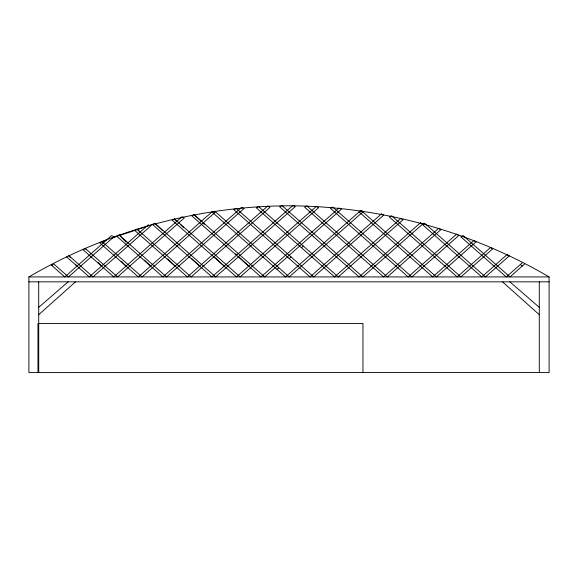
<?xml version="1.0" encoding="UTF-8"?>
<svg xmlns="http://www.w3.org/2000/svg" width="578" height="578" viewBox="0 0 578 578"><rect width="100%" height="100%" fill="white"/><g stroke="black" fill="none" stroke-linecap="round" stroke-linejoin="round"><path stroke-width="0.87" d="M51.955 265.627L53.581 263.785L68.464 276.927L113.917 236.799L111.605 235.564L64.758 276.927L51.269 265.02M38.712 314.707L75.501 281.833M276.956 269.377L278.806 267.737M289.217 258.547L291.074 256.907M301.485 247.716L303.334 246.076M313.746 236.886L313.341 236.525M522.389 262.701L506.27 276.927L460.818 236.799L463.13 235.564L509.977 276.927L524.694 263.929M38.712 307.344L68.146 281.833M538.559 372.499L28.9 372.593L28.9 276.927C107.436 230.889 197.965 206.129 289 205.797C380.035 206.129 470.564 230.889 549.1 276.927L549.1 372.593L539.288 372.593L539.288 281.833M85.349 248.526L83.037 249.754L113.815 276.927L181.991 216.728L184.303 217.964L117.522 276.927L85.349 248.526L86.498 249.775M119.054 234.964L116.742 236.2L162.873 276.927L241.734 207.3L244.046 208.528L166.58 276.927L119.054 234.964L126.235 242.066M137.022 229.177L134.71 230.412L187.402 276.927L267.643 206.079L269.955 207.314L191.108 276.927L137.022 229.177L140.223 232.284M154.781 223.202L152.469 224.43L211.931 276.927L292.93 205.407L295.242 206.642L215.637 276.927L154.781 223.202L162.534 230.615M174.498 218.954L172.186 220.182L236.46 276.927L316.282 206.447L318.594 207.683L240.166 276.927L174.498 218.954L176.449 220.803M194.02 214.532L191.715 215.767L260.989 276.927L339.069 207.986L341.381 209.214L264.695 276.927L194.02 214.532L201.122 221.23M106.981 239.798L99.618 242.738L138.344 276.927L212.769 211.216L215.081 212.444L142.051 276.927L101.93 241.503L103.296 242.905M112.038 238.1L117.941 236.113M119.624 235.542L147.433 226.171M149.117 225.608L153.329 224.185M28.9 276.927L549.1 276.927M28.9 281.833L549.1 281.833M509.854 281.833L539.288 307.344M520.388 264.464L522.237 266.104M66.564 256.87L89.287 276.927L148.336 224.791L150.641 226.027L92.993 276.927L68.876 255.635L70.509 257.781M502.499 281.833L539.288 314.707M203.051 223.05L204.345 224.271M235.586 253.742L236.843 254.927M239.27 257.217L248.179 265.627M180.358 224.51L183.609 227.602M215.406 257.795L223.65 265.627M191.542 258.373L199.128 265.627M167.699 258.93L174.599 265.627M144.478 260.1L150.07 265.627M121.264 261.263L125.542 265.627M98.065 262.412L101.013 265.627M75.393 264.197L76.484 265.627M362.962 372.499L362.962 323.442L37.982 323.442L37.982 372.499M38.712 281.833L38.712 372.593M360.86 210.399L285.518 276.927L212.494 212.451L214.806 211.223L289.217 276.927L363.172 211.635L360.86 210.399M381.379 213.947L310.039 276.927L233.779 209.597L236.091 208.362L313.746 276.927L383.691 215.175L381.379 213.947M400.72 218.52L334.568 276.927L256.3 207.82L258.612 206.584L338.274 276.927L403.032 219.748L400.72 218.52M420.43 222.776L359.097 276.927L279.651 206.78L281.963 205.544L362.803 276.927L422.742 224.011L420.43 222.776M438.579 228.411L383.626 276.927L304.606 207.162L306.918 205.927L387.332 276.927L440.891 229.639L438.579 228.411M456.555 234.198L408.155 276.927L330.443 208.311L332.755 207.076L411.861 276.927L458.867 235.427L456.555 234.198M473.866 240.571L432.684 276.927L359.032 211.895L361.344 210.667L436.39 276.927L476.178 241.799L473.866 240.571M490.447 247.586L457.212 276.927L389.305 216.967L391.617 215.739L460.919 276.927L492.759 248.822L490.447 247.586M507.029 254.609L481.741 276.927L422.28 224.43L424.592 223.195L485.448 276.927L509.334 255.837L507.029 254.609"/></g></svg>
